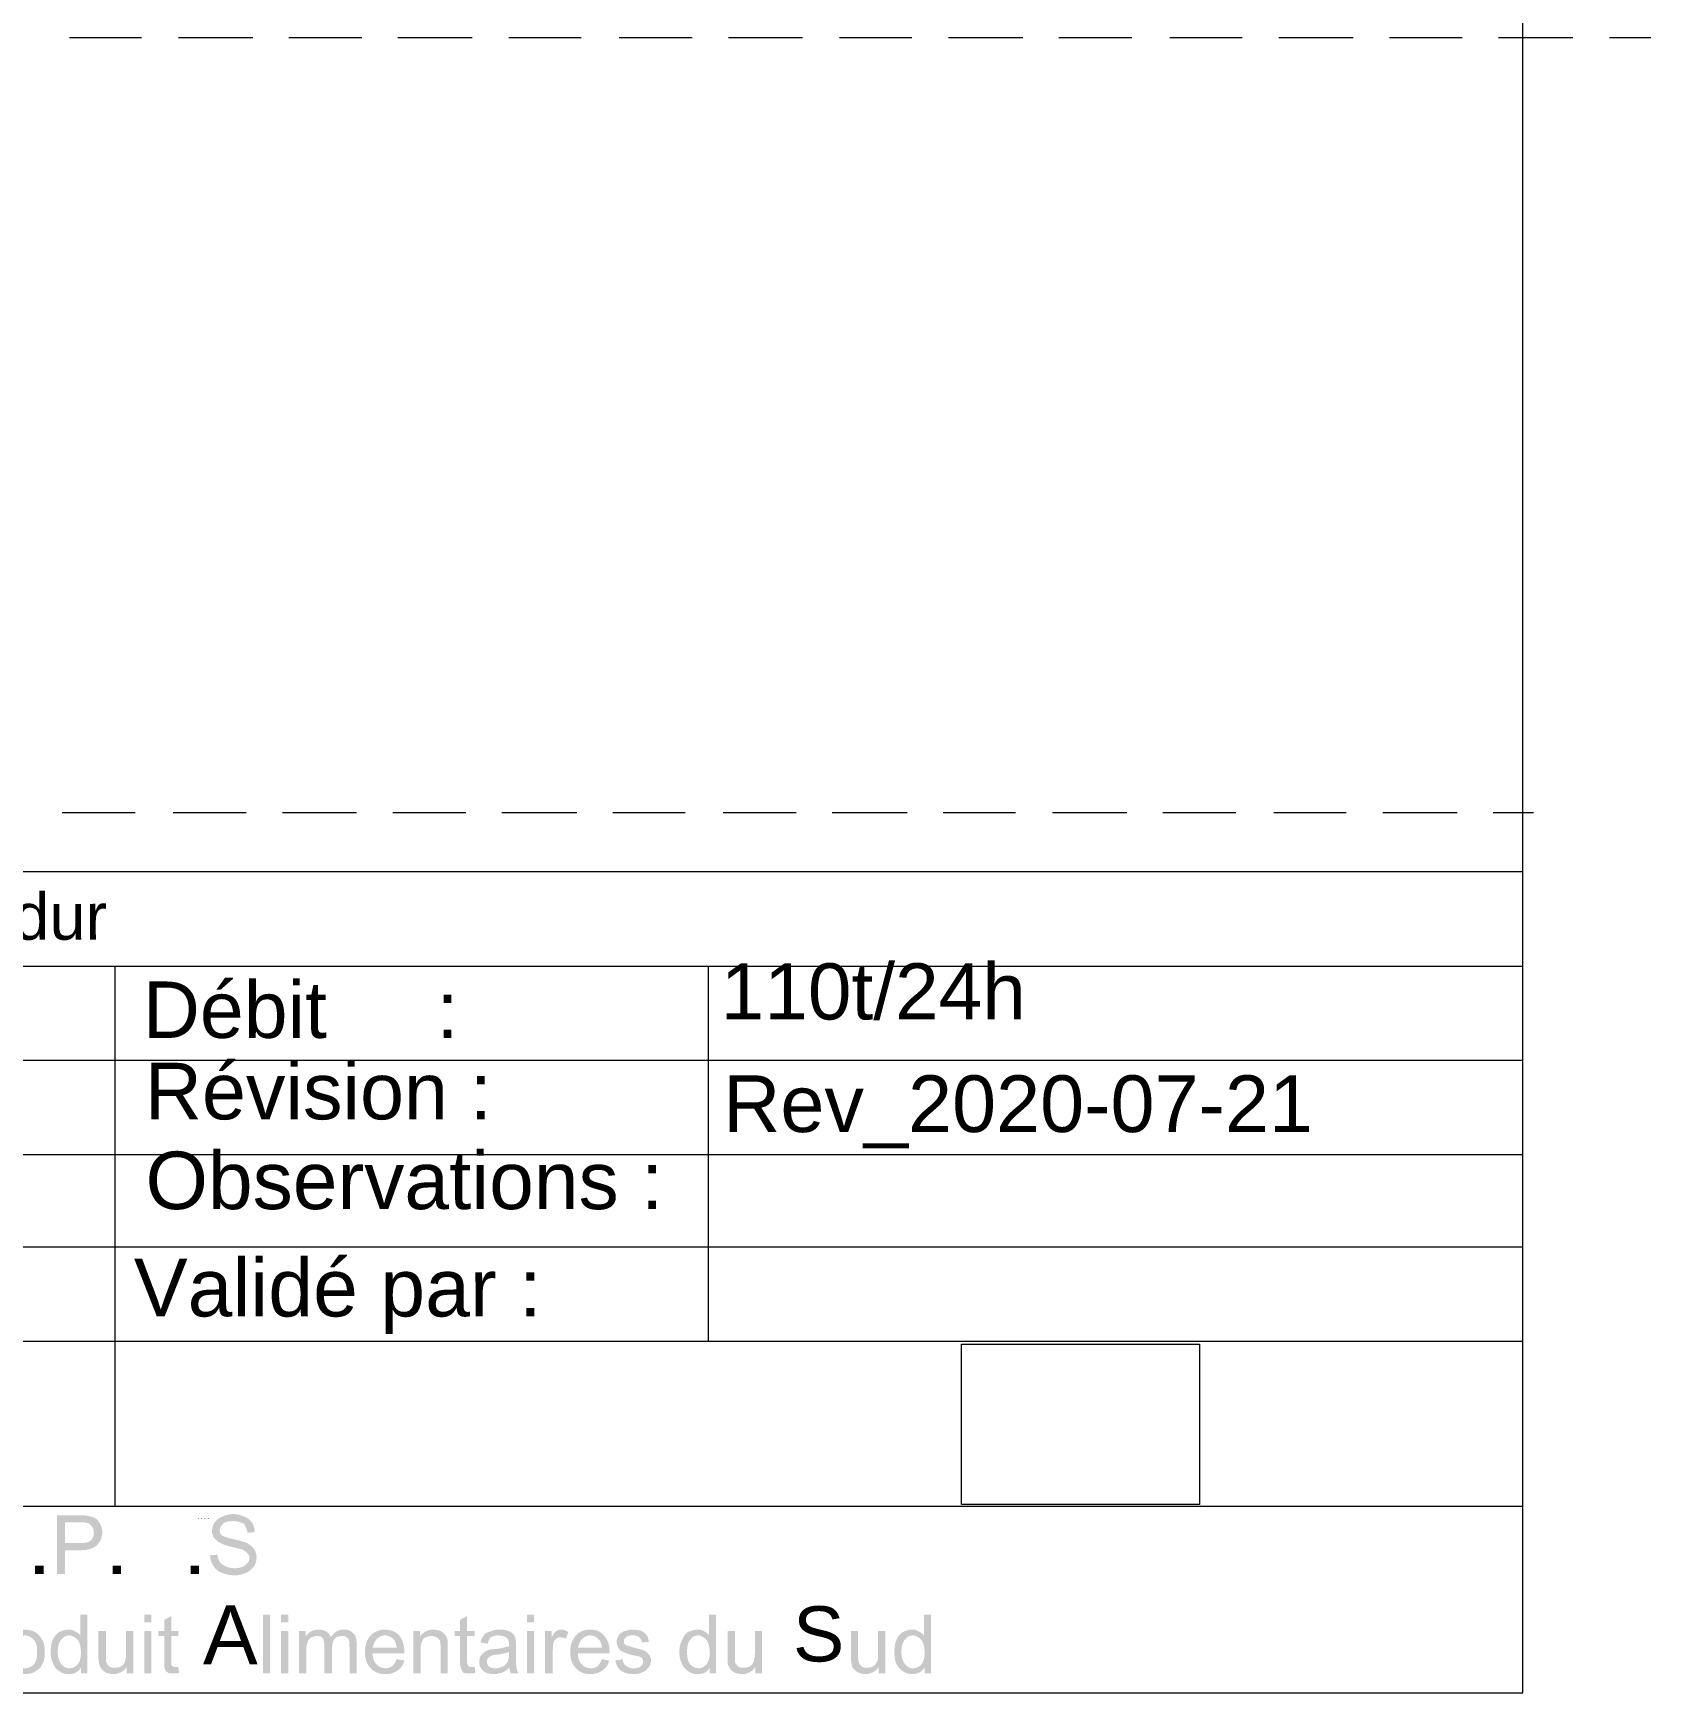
# Model space of a CAD drawing. Header units: millimetres. Extents: x 7 to 416, y 7 to 290.
# Drawn here: x 374.87 to 416.34, y 6.59 to 49.13 of the extents above; entities that cross this region are included whole.
import ezdxf

# ---------------------------------------------------------------- set-up
doc = ezdxf.new("R2010")
doc.units = ezdxf.units.MM
doc.header["$MEASUREMENT"] = 0
doc.layers.get('0').update_dxf_attribs({"linetype": 'CONTINUOUS'})
doc.styles.add('Arial$001', font='arial.ttf', dxfattribs={"height": 1.786464})

msp = doc.modelspace()

# ---------------------------------------------------------------- hatches: boundary and pattern name
at = {"true_color": 0x000001}
h = msp.add_hatch(color=0, dxfattribs=at)
edge = h.paths.add_edge_path()
edge.add_line((375.486, 9.63), (375.486, 11.136))
edge.add_line((375.486, 11.136), (376.065, 11.136))
edge.add_spline(control_points=[(376.065, 11.136), (376.165, 11.136), (376.231, 11.136), (376.28, 11.119), (376.28, 11.119), (376.363, 11.103), (376.429, 11.086), (376.479, 11.053), (376.479, 11.053), (376.529, 11.02), (376.562, 10.97), (376.595, 10.904), (376.595, 10.904), (376.628, 10.838), (376.644, 10.772), (376.644, 10.705), (376.644, 10.705), (376.644, 10.573), (376.595, 10.457), (376.512, 10.375), (376.512, 10.375), (376.429, 10.292), (376.28, 10.242), (376.082, 10.242)], knot_values=[0, 0, 0, 0, 0.041667, 0.041667, 0.041667, 0.041667, 0.083333, 0.083333, 0.083333, 0.083333, 0.125, 0.125, 0.125, 0.125, 0.166667, 0.166667, 0.166667, 0.166667, 0.208333, 0.208333, 0.208333, 0.208333, 1, 1, 1, 1], degree=3, periodic=0)
edge.add_line((376.082, 10.242), (375.685, 10.242))
edge.add_line((375.685, 10.242), (375.685, 9.63))
edge.add_line((375.685, 9.63), (375.486, 9.63))
edge = h.paths.add_edge_path()
edge.add_line((375.685, 10.424), (376.082, 10.424))
edge.add_spline(control_points=[(376.082, 10.424), (376.214, 10.424), (376.297, 10.441), (376.347, 10.49), (376.347, 10.49), (376.413, 10.54), (376.429, 10.606), (376.429, 10.689), (376.429, 10.689), (376.429, 10.755), (376.413, 10.805), (376.38, 10.854), (376.38, 10.854), (376.347, 10.904), (376.314, 10.937), (376.264, 10.937), (376.264, 10.937), (376.231, 10.954), (376.165, 10.954), (376.082, 10.954)], knot_values=[0, 0, 0, 0, 0.05, 0.05, 0.05, 0.05, 0.1, 0.1, 0.1, 0.1, 0.15, 0.15, 0.15, 0.15, 0.2, 0.2, 0.2, 0.2, 1, 1, 1, 1], degree=3, periodic=0)
edge.add_line((376.082, 10.954), (375.685, 10.954))
edge.add_line((375.685, 10.954), (375.685, 10.424))
h = msp.add_hatch(color=0, dxfattribs=at)
edge = h.paths.add_edge_path()
edge.add_line((379.408, 10.11), (379.59, 10.126))
edge.add_spline(control_points=[(379.59, 10.126), (379.606, 10.06), (379.623, 9.994), (379.656, 9.944), (379.656, 9.944), (379.689, 9.895), (379.739, 9.862), (379.805, 9.829), (379.805, 9.829), (379.871, 9.795), (379.954, 9.779), (380.036, 9.779), (380.036, 9.779), (380.119, 9.779), (380.185, 9.795), (380.235, 9.812), (380.235, 9.812), (380.301, 9.845), (380.334, 9.878), (380.367, 9.911), (380.367, 9.911), (380.4, 9.944), (380.417, 9.994), (380.417, 10.044), (380.417, 10.044), (380.417, 10.093), (380.4, 10.126), (380.367, 10.159), (380.367, 10.159), (380.334, 10.193), (380.301, 10.226), (380.235, 10.259), (380.235, 10.259), (380.185, 10.275), (380.103, 10.292), (379.97, 10.325), (379.97, 10.325), (379.821, 10.358), (379.739, 10.391), (379.672, 10.424), (379.672, 10.424), (379.606, 10.457), (379.557, 10.507), (379.507, 10.557), (379.507, 10.557), (379.474, 10.623), (379.457, 10.672), (379.457, 10.739), (379.457, 10.739), (379.457, 10.821), (379.49, 10.887), (379.524, 10.954), (379.524, 10.954), (379.573, 11.02), (379.639, 11.07), (379.722, 11.103), (379.722, 11.103), (379.805, 11.136), (379.888, 11.169), (379.987, 11.169), (379.987, 11.169), (380.103, 11.169), (380.202, 11.136), (380.285, 11.103), (380.285, 11.103), (380.367, 11.07), (380.434, 11.02), (380.483, 10.954), (380.483, 10.954), (380.533, 10.871), (380.549, 10.805), (380.549, 10.705)], knot_values=[0, 0, 0, 0, 0.013889, 0.013889, 0.013889, 0.013889, 0.027778, 0.027778, 0.027778, 0.027778, 0.041667, 0.041667, 0.041667, 0.041667, 0.055556, 0.055556, 0.055556, 0.055556, 0.069444, 0.069444, 0.069444, 0.069444, 0.083333, 0.083333, 0.083333, 0.083333, 0.097222, 0.097222, 0.097222, 0.097222, 0.111111, 0.111111, 0.111111, 0.111111, 0.125, 0.125, 0.125, 0.125, 0.138889, 0.138889, 0.138889, 0.138889, 0.152778, 0.152778, 0.152778, 0.152778, 0.166667, 0.166667, 0.166667, 0.166667, 0.180556, 0.180556, 0.180556, 0.180556, 0.194444, 0.194444, 0.194444, 0.194444, 0.208333, 0.208333, 0.208333, 0.208333, 0.222222, 0.222222, 0.222222, 0.222222, 0.236111, 0.236111, 0.236111, 0.236111, 1, 1, 1, 1], degree=3, periodic=0)
edge.add_line((380.549, 10.705), (380.367, 10.689))
edge.add_spline(control_points=[(380.367, 10.689), (380.351, 10.788), (380.318, 10.871), (380.268, 10.921), (380.268, 10.921), (380.202, 10.954), (380.119, 10.987), (380.003, 10.987), (380.003, 10.987), (379.888, 10.987), (379.788, 10.97), (379.739, 10.921), (379.739, 10.921), (379.689, 10.871), (379.656, 10.821), (379.656, 10.755), (379.656, 10.755), (379.656, 10.705), (379.672, 10.656), (379.706, 10.623), (379.706, 10.623), (379.755, 10.59), (379.854, 10.557), (380.02, 10.523), (380.02, 10.523), (380.169, 10.49), (380.285, 10.457), (380.351, 10.424), (380.351, 10.424), (380.434, 10.375), (380.5, 10.325), (380.533, 10.275), (380.533, 10.275), (380.582, 10.209), (380.599, 10.143), (380.599, 10.06), (380.599, 10.06), (380.599, 9.977), (380.582, 9.895), (380.533, 9.829), (380.533, 9.829), (380.483, 9.762), (380.417, 9.696), (380.334, 9.663), (380.334, 9.663), (380.252, 9.63), (380.152, 9.597), (380.053, 9.597), (380.053, 9.597), (379.904, 9.597), (379.788, 9.63), (379.706, 9.663), (379.706, 9.663), (379.606, 9.696), (379.54, 9.762), (379.49, 9.845), (379.49, 9.845), (379.441, 9.928), (379.408, 10.011), (379.408, 10.11)], knot_values=[0, 0, 0, 0, 0.016667, 0.016667, 0.016667, 0.016667, 0.033333, 0.033333, 0.033333, 0.033333, 0.05, 0.05, 0.05, 0.05, 0.066667, 0.066667, 0.066667, 0.066667, 0.083333, 0.083333, 0.083333, 0.083333, 0.1, 0.1, 0.1, 0.1, 0.116667, 0.116667, 0.116667, 0.116667, 0.133333, 0.133333, 0.133333, 0.133333, 0.15, 0.15, 0.15, 0.15, 0.166667, 0.166667, 0.166667, 0.166667, 0.183333, 0.183333, 0.183333, 0.183333, 0.2, 0.2, 0.2, 0.2, 0.216667, 0.216667, 0.216667, 0.216667, 0.233333, 0.233333, 0.233333, 0.233333, 1, 1, 1, 1], degree=3, periodic=0)
at = {"true_color": 0x000007}
for points in [[(374.924, 9.63), (374.924, 9.845), (375.139, 9.845), (375.139, 9.63)], [(376.909, 9.63), (376.909, 9.845), (377.124, 9.845), (377.124, 9.63)], [(378.911, 9.63), (378.911, 9.845), (379.126, 9.845), (379.126, 9.63)]]:
    msp.add_hatch(color=0, dxfattribs=at).paths.add_polyline_path(points)
h = msp.add_hatch(color=0, dxfattribs=at)
edge = h.paths.add_edge_path()
edge.add_line((373.517, 7.082), (373.517, 8.174))
edge.add_line((373.517, 8.174), (373.683, 8.174))
edge.add_line((373.683, 8.174), (373.683, 8.008))
edge.add_spline(control_points=[(373.683, 8.008), (373.732, 8.091), (373.765, 8.141), (373.798, 8.174), (373.798, 8.174), (373.832, 8.19), (373.881, 8.207), (373.914, 8.207), (373.914, 8.207), (373.981, 8.207), (374.047, 8.19), (374.113, 8.141)], knot_values=[0, 0, 0, 0, 0.083333, 0.083333, 0.083333, 0.083333, 0.166667, 0.166667, 0.166667, 0.166667, 1, 1, 1, 1], degree=3, periodic=0)
edge.add_line((374.113, 8.141), (374.047, 7.975))
edge.add_spline(control_points=[(374.047, 7.975), (373.997, 7.992), (373.947, 8.008), (373.914, 8.008), (373.914, 8.008), (373.865, 8.008), (373.832, 8.008), (373.798, 7.975), (373.798, 7.975), (373.765, 7.959), (373.749, 7.926), (373.732, 7.876), (373.732, 7.876), (373.716, 7.81), (373.699, 7.744), (373.699, 7.661)], knot_values=[0, 0, 0, 0, 0.0625, 0.0625, 0.0625, 0.0625, 0.125, 0.125, 0.125, 0.125, 0.1875, 0.1875, 0.1875, 0.1875, 1, 1, 1, 1], degree=3, periodic=0)
edge.add_line((373.699, 7.661), (373.699, 7.082))
edge.add_line((373.699, 7.082), (373.517, 7.082))
edge = h.paths.add_edge_path()
edge.add_spline(control_points=[(374.146, 7.628), (374.146, 7.843), (374.212, 7.992), (374.311, 8.075), (374.311, 8.075), (374.411, 8.157), (374.527, 8.207), (374.659, 8.207), (374.659, 8.207), (374.808, 8.207), (374.94, 8.157), (375.023, 8.058), (375.023, 8.058), (375.122, 7.959), (375.172, 7.826), (375.172, 7.644), (375.172, 7.644), (375.172, 7.512), (375.155, 7.396), (375.106, 7.313), (375.106, 7.313), (375.073, 7.231), (375.006, 7.181), (374.924, 7.131), (374.924, 7.131), (374.841, 7.082), (374.758, 7.065), (374.659, 7.065), (374.659, 7.065), (374.51, 7.065), (374.378, 7.115), (374.295, 7.214), (374.295, 7.214), (374.196, 7.313), (374.146, 7.446), (374.146, 7.628)], knot_values=[0, 0, 0, 0, 0.027778, 0.027778, 0.027778, 0.027778, 0.055556, 0.055556, 0.055556, 0.055556, 0.083333, 0.083333, 0.083333, 0.083333, 0.111111, 0.111111, 0.111111, 0.111111, 0.138889, 0.138889, 0.138889, 0.138889, 0.166667, 0.166667, 0.166667, 0.166667, 0.194444, 0.194444, 0.194444, 0.194444, 0.222222, 0.222222, 0.222222, 0.222222, 1, 1, 1, 1], degree=3, periodic=0)
edge = h.paths.add_edge_path()
edge.add_spline(control_points=[(374.345, 7.628), (374.345, 7.495), (374.378, 7.396), (374.427, 7.313), (374.427, 7.313), (374.493, 7.247), (374.576, 7.214), (374.659, 7.214), (374.659, 7.214), (374.758, 7.214), (374.824, 7.247), (374.891, 7.313), (374.891, 7.313), (374.957, 7.396), (374.973, 7.495), (374.973, 7.644), (374.973, 7.644), (374.973, 7.777), (374.957, 7.876), (374.891, 7.942), (374.891, 7.942), (374.824, 8.008), (374.758, 8.058), (374.659, 8.058), (374.659, 8.058), (374.576, 8.058), (374.493, 8.008), (374.427, 7.942), (374.427, 7.942), (374.378, 7.876), (374.345, 7.777), (374.345, 7.628)], knot_values=[0, 0, 0, 0, 0.03125, 0.03125, 0.03125, 0.03125, 0.0625, 0.0625, 0.0625, 0.0625, 0.09375, 0.09375, 0.09375, 0.09375, 0.125, 0.125, 0.125, 0.125, 0.15625, 0.15625, 0.15625, 0.15625, 0.1875, 0.1875, 0.1875, 0.1875, 0.21875, 0.21875, 0.21875, 0.21875, 1, 1, 1, 1], degree=3, periodic=0)
edge = h.paths.add_edge_path()
edge.add_line((376.098, 7.082), (376.098, 7.231))
edge.add_spline(control_points=[(376.098, 7.231), (376.032, 7.115), (375.916, 7.065), (375.784, 7.065), (375.784, 7.065), (375.701, 7.065), (375.619, 7.082), (375.552, 7.131), (375.552, 7.131), (375.47, 7.181), (375.42, 7.247), (375.387, 7.33), (375.387, 7.33), (375.337, 7.429), (375.321, 7.529), (375.321, 7.628), (375.321, 7.628), (375.321, 7.744), (375.337, 7.843), (375.37, 7.926), (375.37, 7.926), (375.403, 8.025), (375.47, 8.091), (375.536, 8.141), (375.536, 8.141), (375.619, 8.174), (375.685, 8.207), (375.784, 8.207), (375.784, 8.207), (375.85, 8.207), (375.9, 8.19), (375.95, 8.157), (375.95, 8.157), (376.016, 8.141), (376.049, 8.091), (376.082, 8.058)], knot_values=[0, 0, 0, 0, 0.027778, 0.027778, 0.027778, 0.027778, 0.055556, 0.055556, 0.055556, 0.055556, 0.083333, 0.083333, 0.083333, 0.083333, 0.111111, 0.111111, 0.111111, 0.111111, 0.138889, 0.138889, 0.138889, 0.138889, 0.166667, 0.166667, 0.166667, 0.166667, 0.194444, 0.194444, 0.194444, 0.194444, 0.222222, 0.222222, 0.222222, 0.222222, 1, 1, 1, 1], degree=3, periodic=0)
edge.add_line((376.082, 8.058), (376.082, 8.588))
edge.add_line((376.082, 8.588), (376.264, 8.588))
edge.add_line((376.264, 8.588), (376.264, 7.082))
edge.add_line((376.264, 7.082), (376.098, 7.082))
edge = h.paths.add_edge_path()
edge.add_spline(control_points=[(375.503, 7.628), (375.503, 7.495), (375.536, 7.396), (375.602, 7.313), (375.602, 7.313), (375.652, 7.247), (375.734, 7.214), (375.801, 7.214), (375.801, 7.214), (375.883, 7.214), (375.95, 7.247), (376.016, 7.313), (376.016, 7.313), (376.065, 7.38), (376.098, 7.479), (376.098, 7.611), (376.098, 7.611), (376.098, 7.76), (376.065, 7.876), (376.016, 7.942), (376.016, 7.942), (375.95, 8.008), (375.883, 8.058), (375.801, 8.058), (375.801, 8.058), (375.718, 8.058), (375.652, 8.025), (375.586, 7.942), (375.586, 7.942), (375.536, 7.876), (375.503, 7.777), (375.503, 7.628)], knot_values=[0, 0, 0, 0, 0.03125, 0.03125, 0.03125, 0.03125, 0.0625, 0.0625, 0.0625, 0.0625, 0.09375, 0.09375, 0.09375, 0.09375, 0.125, 0.125, 0.125, 0.125, 0.15625, 0.15625, 0.15625, 0.15625, 0.1875, 0.1875, 0.1875, 0.1875, 0.21875, 0.21875, 0.21875, 0.21875, 1, 1, 1, 1], degree=3, periodic=0)
edge = h.paths.add_edge_path()
edge.add_line((377.273, 7.082), (377.273, 7.247))
edge.add_spline(control_points=[(377.273, 7.247), (377.19, 7.131), (377.075, 7.065), (376.926, 7.065), (376.926, 7.065), (376.86, 7.065), (376.793, 7.082), (376.744, 7.098), (376.744, 7.098), (376.694, 7.131), (376.644, 7.165), (376.628, 7.198), (376.628, 7.198), (376.595, 7.231), (376.578, 7.28), (376.562, 7.33), (376.562, 7.33), (376.562, 7.363), (376.545, 7.429), (376.545, 7.495)], knot_values=[0, 0, 0, 0, 0.05, 0.05, 0.05, 0.05, 0.1, 0.1, 0.1, 0.1, 0.15, 0.15, 0.15, 0.15, 0.2, 0.2, 0.2, 0.2, 1, 1, 1, 1], degree=3, periodic=0)
edge.add_line((376.545, 7.495), (376.545, 8.174))
edge.add_line((376.545, 8.174), (376.744, 8.174))
edge.add_line((376.744, 8.174), (376.744, 7.578))
edge.add_spline(control_points=[(376.744, 7.578), (376.744, 7.479), (376.744, 7.413), (376.744, 7.38), (376.744, 7.38), (376.76, 7.33), (376.777, 7.297), (376.826, 7.264), (376.826, 7.264), (376.86, 7.231), (376.909, 7.231), (376.959, 7.231), (376.959, 7.231), (377.008, 7.231), (377.075, 7.231), (377.124, 7.264), (377.124, 7.264), (377.174, 7.297), (377.207, 7.33), (377.224, 7.38), (377.224, 7.38), (377.24, 7.429), (377.257, 7.495), (377.257, 7.595)], knot_values=[0, 0, 0, 0, 0.041667, 0.041667, 0.041667, 0.041667, 0.083333, 0.083333, 0.083333, 0.083333, 0.125, 0.125, 0.125, 0.125, 0.166667, 0.166667, 0.166667, 0.166667, 0.208333, 0.208333, 0.208333, 0.208333, 1, 1, 1, 1], degree=3, periodic=0)
edge.add_line((377.257, 7.595), (377.257, 8.174))
edge.add_line((377.257, 8.174), (377.439, 8.174))
edge.add_line((377.439, 8.174), (377.439, 7.082))
edge.add_line((377.439, 7.082), (377.273, 7.082))
h.paths.add_polyline_path([(377.72, 8.389), (377.72, 8.588), (377.902, 8.588), (377.902, 8.389)])
h.paths.add_polyline_path([(377.72, 7.082), (377.72, 8.174), (377.902, 8.174), (377.902, 7.082)])
edge = h.paths.add_edge_path()
edge.add_line((378.597, 7.247), (378.613, 7.098))
edge.add_spline(control_points=[(378.613, 7.098), (378.564, 7.082), (378.531, 7.082), (378.481, 7.082), (378.481, 7.082), (378.415, 7.082), (378.365, 7.082), (378.332, 7.098), (378.332, 7.098), (378.283, 7.131), (378.266, 7.148), (378.249, 7.198), (378.249, 7.198), (378.233, 7.231), (378.233, 7.297), (378.233, 7.413)], knot_values=[0, 0, 0, 0, 0.0625, 0.0625, 0.0625, 0.0625, 0.125, 0.125, 0.125, 0.125, 0.1875, 0.1875, 0.1875, 0.1875, 1, 1, 1, 1], degree=3, periodic=0)
edge.add_line((378.233, 7.413), (378.233, 8.042))
edge.add_line((378.233, 8.042), (378.084, 8.042))
edge.add_line((378.084, 8.042), (378.084, 8.174))
edge.add_line((378.084, 8.174), (378.233, 8.174))
edge.add_line((378.233, 8.174), (378.233, 8.455))
edge.add_line((378.233, 8.455), (378.415, 8.554))
edge.add_line((378.415, 8.554), (378.415, 8.174))
edge.add_line((378.415, 8.174), (378.597, 8.174))
edge.add_line((378.597, 8.174), (378.597, 8.042))
edge.add_line((378.597, 8.042), (378.415, 8.042))
edge.add_line((378.415, 8.042), (378.415, 7.396))
edge.add_spline(control_points=[(378.415, 7.396), (378.415, 7.347), (378.415, 7.313), (378.415, 7.297), (378.415, 7.297), (378.431, 7.28), (378.431, 7.264), (378.448, 7.264), (378.448, 7.264), (378.465, 7.247), (378.481, 7.247), (378.514, 7.247), (378.514, 7.247), (378.531, 7.247), (378.564, 7.247), (378.597, 7.247)], knot_values=[0, 0, 0, 0, 0.0625, 0.0625, 0.0625, 0.0625, 0.125, 0.125, 0.125, 0.125, 0.1875, 0.1875, 0.1875, 0.1875, 1, 1, 1, 1], degree=3, periodic=0)
h = msp.add_hatch(color=0, dxfattribs=at)
h.paths.add_polyline_path([(380.765, 7.082), (380.765, 8.588), (380.947, 8.588), (380.947, 7.082)])
h.paths.add_polyline_path([(381.228, 8.389), (381.228, 8.588), (381.41, 8.588), (381.41, 8.389)])
h.paths.add_polyline_path([(381.228, 7.082), (381.228, 8.174), (381.41, 8.174), (381.41, 7.082)])
edge = h.paths.add_edge_path()
edge.add_line((381.691, 7.082), (381.691, 8.174))
edge.add_line((381.691, 8.174), (381.857, 8.174))
edge.add_line((381.857, 8.174), (381.857, 8.025))
edge.add_spline(control_points=[(381.857, 8.025), (381.89, 8.075), (381.939, 8.124), (381.989, 8.157), (381.989, 8.157), (382.055, 8.19), (382.121, 8.207), (382.187, 8.207), (382.187, 8.207), (382.27, 8.207), (382.336, 8.19), (382.386, 8.157), (382.386, 8.157), (382.436, 8.124), (382.485, 8.075), (382.502, 8.008), (382.502, 8.008), (382.585, 8.141), (382.7, 8.207), (382.833, 8.207), (382.833, 8.207), (382.949, 8.207), (383.031, 8.174), (383.081, 8.108), (383.081, 8.108), (383.147, 8.058), (383.164, 7.959), (383.164, 7.843)], knot_values=[0, 0, 0, 0, 0.035714, 0.035714, 0.035714, 0.035714, 0.071429, 0.071429, 0.071429, 0.071429, 0.107143, 0.107143, 0.107143, 0.107143, 0.142857, 0.142857, 0.142857, 0.142857, 0.178571, 0.178571, 0.178571, 0.178571, 0.214286, 0.214286, 0.214286, 0.214286, 1, 1, 1, 1], degree=3, periodic=0)
edge.add_line((383.164, 7.843), (383.164, 7.082))
edge.add_line((383.164, 7.082), (382.982, 7.082))
edge.add_line((382.982, 7.082), (382.982, 7.777))
edge.add_spline(control_points=[(382.982, 7.777), (382.982, 7.843), (382.982, 7.909), (382.965, 7.942), (382.965, 7.942), (382.965, 7.975), (382.932, 7.992), (382.899, 8.008), (382.899, 8.008), (382.866, 8.042), (382.833, 8.042), (382.8, 8.042), (382.8, 8.042), (382.717, 8.042), (382.651, 8.025), (382.601, 7.975), (382.601, 7.975), (382.552, 7.909), (382.535, 7.826), (382.535, 7.727)], knot_values=[0, 0, 0, 0, 0.05, 0.05, 0.05, 0.05, 0.1, 0.1, 0.1, 0.1, 0.15, 0.15, 0.15, 0.15, 0.2, 0.2, 0.2, 0.2, 1, 1, 1, 1], degree=3, periodic=0)
edge.add_line((382.535, 7.727), (382.535, 7.082))
edge.add_line((382.535, 7.082), (382.336, 7.082))
edge.add_line((382.336, 7.082), (382.336, 7.793))
edge.add_spline(control_points=[(382.336, 7.793), (382.336, 7.876), (382.32, 7.942), (382.303, 7.975), (382.303, 7.975), (382.27, 8.025), (382.221, 8.042), (382.154, 8.042), (382.154, 8.042), (382.105, 8.042), (382.055, 8.025), (382.005, 8.008), (382.005, 8.008), (381.956, 7.975), (381.923, 7.942), (381.906, 7.876), (381.906, 7.876), (381.89, 7.826), (381.873, 7.76), (381.873, 7.661)], knot_values=[0, 0, 0, 0, 0.05, 0.05, 0.05, 0.05, 0.1, 0.1, 0.1, 0.1, 0.15, 0.15, 0.15, 0.15, 0.2, 0.2, 0.2, 0.2, 1, 1, 1, 1], degree=3, periodic=0)
edge.add_line((381.873, 7.661), (381.873, 7.082))
edge.add_line((381.873, 7.082), (381.691, 7.082))
edge = h.paths.add_edge_path()
edge.add_line((384.19, 7.446), (384.388, 7.413))
edge.add_spline(control_points=[(384.388, 7.413), (384.355, 7.297), (384.305, 7.214), (384.223, 7.165), (384.223, 7.165), (384.14, 7.098), (384.024, 7.065), (383.908, 7.065), (383.908, 7.065), (383.743, 7.065), (383.61, 7.115), (383.528, 7.214), (383.528, 7.214), (383.428, 7.313), (383.379, 7.446), (383.379, 7.628), (383.379, 7.628), (383.379, 7.81), (383.428, 7.959), (383.528, 8.058), (383.528, 8.058), (383.627, 8.157), (383.743, 8.207), (383.892, 8.207), (383.892, 8.207), (384.041, 8.207), (384.157, 8.157), (384.256, 8.058), (384.256, 8.058), (384.339, 7.959), (384.388, 7.81), (384.388, 7.628), (384.388, 7.628), (384.388, 7.628), (384.388, 7.611), (384.388, 7.595)], knot_values=[0, 0, 0, 0, 0.027778, 0.027778, 0.027778, 0.027778, 0.055556, 0.055556, 0.055556, 0.055556, 0.083333, 0.083333, 0.083333, 0.083333, 0.111111, 0.111111, 0.111111, 0.111111, 0.138889, 0.138889, 0.138889, 0.138889, 0.166667, 0.166667, 0.166667, 0.166667, 0.194444, 0.194444, 0.194444, 0.194444, 0.222222, 0.222222, 0.222222, 0.222222, 1, 1, 1, 1], degree=3, periodic=0)
edge.add_line((384.388, 7.595), (383.577, 7.595))
edge.add_spline(control_points=[(383.577, 7.595), (383.577, 7.462), (383.61, 7.38), (383.677, 7.313), (383.677, 7.313), (383.743, 7.247), (383.809, 7.214), (383.908, 7.214), (383.908, 7.214), (383.975, 7.214), (384.024, 7.231), (384.074, 7.264), (384.074, 7.264), (384.123, 7.313), (384.157, 7.363), (384.19, 7.446)], knot_values=[0, 0, 0, 0, 0.0625, 0.0625, 0.0625, 0.0625, 0.125, 0.125, 0.125, 0.125, 0.1875, 0.1875, 0.1875, 0.1875, 1, 1, 1, 1], degree=3, periodic=0)
edge = h.paths.add_edge_path()
edge.add_line((383.577, 7.744), (384.19, 7.744))
edge.add_spline(control_points=[(384.19, 7.744), (384.19, 7.826), (384.157, 7.893), (384.123, 7.942), (384.123, 7.942), (384.074, 8.008), (383.991, 8.058), (383.892, 8.058), (383.892, 8.058), (383.809, 8.058), (383.743, 8.025), (383.677, 7.959), (383.677, 7.959), (383.627, 7.909), (383.594, 7.826), (383.577, 7.744)], knot_values=[0, 0, 0, 0, 0.0625, 0.0625, 0.0625, 0.0625, 0.125, 0.125, 0.125, 0.125, 0.1875, 0.1875, 0.1875, 0.1875, 1, 1, 1, 1], degree=3, periodic=0)
edge = h.paths.add_edge_path()
edge.add_line((384.62, 7.082), (384.62, 8.174))
edge.add_line((384.62, 8.174), (384.785, 8.174))
edge.add_line((384.785, 8.174), (384.785, 8.025))
edge.add_spline(control_points=[(384.785, 8.025), (384.868, 8.141), (384.984, 8.207), (385.133, 8.207), (385.133, 8.207), (385.199, 8.207), (385.249, 8.19), (385.315, 8.174), (385.315, 8.174), (385.364, 8.141), (385.397, 8.108), (385.431, 8.075), (385.431, 8.075), (385.464, 8.042), (385.48, 7.992), (385.497, 7.942), (385.497, 7.942), (385.497, 7.909), (385.497, 7.843), (385.497, 7.76)], knot_values=[0, 0, 0, 0, 0.05, 0.05, 0.05, 0.05, 0.1, 0.1, 0.1, 0.1, 0.15, 0.15, 0.15, 0.15, 0.2, 0.2, 0.2, 0.2, 1, 1, 1, 1], degree=3, periodic=0)
edge.add_line((385.497, 7.76), (385.497, 7.082))
edge.add_line((385.497, 7.082), (385.315, 7.082))
edge.add_line((385.315, 7.082), (385.315, 7.76))
edge.add_spline(control_points=[(385.315, 7.76), (385.315, 7.826), (385.315, 7.876), (385.298, 7.926), (385.298, 7.926), (385.282, 7.959), (385.249, 7.992), (385.215, 8.008), (385.215, 8.008), (385.182, 8.025), (385.133, 8.042), (385.083, 8.042), (385.083, 8.042), (385.017, 8.042), (384.934, 8.025), (384.885, 7.975), (384.885, 7.975), (384.835, 7.926), (384.802, 7.826), (384.802, 7.678)], knot_values=[0, 0, 0, 0, 0.05, 0.05, 0.05, 0.05, 0.1, 0.1, 0.1, 0.1, 0.15, 0.15, 0.15, 0.15, 0.2, 0.2, 0.2, 0.2, 1, 1, 1, 1], degree=3, periodic=0)
edge.add_line((384.802, 7.678), (384.802, 7.082))
edge.add_line((384.802, 7.082), (384.62, 7.082))
edge = h.paths.add_edge_path()
edge.add_line((386.192, 7.247), (386.208, 7.098))
edge.add_spline(control_points=[(386.208, 7.098), (386.159, 7.082), (386.109, 7.082), (386.076, 7.082), (386.076, 7.082), (386.01, 7.082), (385.96, 7.082), (385.91, 7.098), (385.91, 7.098), (385.877, 7.131), (385.861, 7.148), (385.844, 7.198), (385.844, 7.198), (385.828, 7.231), (385.811, 7.297), (385.811, 7.413)], knot_values=[0, 0, 0, 0, 0.0625, 0.0625, 0.0625, 0.0625, 0.125, 0.125, 0.125, 0.125, 0.1875, 0.1875, 0.1875, 0.1875, 1, 1, 1, 1], degree=3, periodic=0)
edge.add_line((385.811, 7.413), (385.811, 8.042))
edge.add_line((385.811, 8.042), (385.679, 8.042))
edge.add_line((385.679, 8.042), (385.679, 8.174))
edge.add_line((385.679, 8.174), (385.811, 8.174))
edge.add_line((385.811, 8.174), (385.811, 8.455))
edge.add_line((385.811, 8.455), (385.993, 8.554))
edge.add_line((385.993, 8.554), (385.993, 8.174))
edge.add_line((385.993, 8.174), (386.192, 8.174))
edge.add_line((386.192, 8.174), (386.192, 8.042))
edge.add_line((386.192, 8.042), (385.993, 8.042))
edge.add_line((385.993, 8.042), (385.993, 7.396))
edge.add_spline(control_points=[(385.993, 7.396), (385.993, 7.347), (386.01, 7.313), (386.01, 7.297), (386.01, 7.297), (386.01, 7.28), (386.026, 7.264), (386.043, 7.264), (386.043, 7.264), (386.059, 7.247), (386.076, 7.247), (386.109, 7.247), (386.109, 7.247), (386.126, 7.247), (386.159, 7.247), (386.192, 7.247)], knot_values=[0, 0, 0, 0, 0.0625, 0.0625, 0.0625, 0.0625, 0.125, 0.125, 0.125, 0.125, 0.1875, 0.1875, 0.1875, 0.1875, 1, 1, 1, 1], degree=3, periodic=0)
edge = h.paths.add_edge_path()
edge.add_spline(control_points=[(387.085, 7.231), (387.002, 7.165), (386.953, 7.131), (386.887, 7.098), (386.887, 7.098), (386.82, 7.082), (386.754, 7.065), (386.672, 7.065), (386.672, 7.065), (386.556, 7.065), (386.473, 7.098), (386.407, 7.148), (386.407, 7.148), (386.341, 7.214), (386.308, 7.28), (386.308, 7.38), (386.308, 7.38), (386.308, 7.429), (386.324, 7.479), (386.341, 7.529), (386.341, 7.529), (386.374, 7.562), (386.39, 7.595), (386.44, 7.628), (386.44, 7.628), (386.473, 7.661), (386.523, 7.678), (386.572, 7.694), (386.572, 7.694), (386.605, 7.694), (386.655, 7.711), (386.738, 7.711), (386.738, 7.711), (386.887, 7.727), (386.986, 7.76), (387.069, 7.777), (387.069, 7.777), (387.069, 7.81), (387.069, 7.826), (387.069, 7.826), (387.069, 7.826), (387.069, 7.909), (387.052, 7.959), (387.019, 7.992), (387.019, 7.992), (386.969, 8.025), (386.903, 8.058), (386.804, 8.058), (386.804, 8.058), (386.721, 8.058), (386.655, 8.042), (386.605, 8.008), (386.605, 8.008), (386.572, 7.975), (386.539, 7.926), (386.523, 7.843)], knot_values=[0, 0, 0, 0, 0.017857, 0.017857, 0.017857, 0.017857, 0.035714, 0.035714, 0.035714, 0.035714, 0.053571, 0.053571, 0.053571, 0.053571, 0.071429, 0.071429, 0.071429, 0.071429, 0.089286, 0.089286, 0.089286, 0.089286, 0.107143, 0.107143, 0.107143, 0.107143, 0.125, 0.125, 0.125, 0.125, 0.142857, 0.142857, 0.142857, 0.142857, 0.160714, 0.160714, 0.160714, 0.160714, 0.178571, 0.178571, 0.178571, 0.178571, 0.196429, 0.196429, 0.196429, 0.196429, 0.214286, 0.214286, 0.214286, 0.214286, 0.232143, 0.232143, 0.232143, 0.232143, 1, 1, 1, 1], degree=3, periodic=0)
edge.add_line((386.523, 7.843), (386.341, 7.876))
edge.add_spline(control_points=[(386.341, 7.876), (386.357, 7.942), (386.374, 8.008), (386.423, 8.058), (386.423, 8.058), (386.456, 8.108), (386.506, 8.141), (386.589, 8.157), (386.589, 8.157), (386.655, 8.19), (386.738, 8.207), (386.82, 8.207), (386.82, 8.207), (386.92, 8.207), (387.002, 8.19), (387.052, 8.174), (387.052, 8.174), (387.118, 8.141), (387.151, 8.124), (387.184, 8.091), (387.184, 8.091), (387.218, 8.058), (387.234, 8.008), (387.234, 7.959), (387.234, 7.959), (387.251, 7.926), (387.251, 7.876), (387.251, 7.793)], knot_values=[0, 0, 0, 0, 0.035714, 0.035714, 0.035714, 0.035714, 0.071429, 0.071429, 0.071429, 0.071429, 0.107143, 0.107143, 0.107143, 0.107143, 0.142857, 0.142857, 0.142857, 0.142857, 0.178571, 0.178571, 0.178571, 0.178571, 0.214286, 0.214286, 0.214286, 0.214286, 1, 1, 1, 1], degree=3, periodic=0)
edge.add_line((387.251, 7.793), (387.251, 7.545))
edge.add_spline(control_points=[(387.251, 7.545), (387.251, 7.38), (387.251, 7.264), (387.267, 7.214), (387.267, 7.214), (387.267, 7.181), (387.284, 7.131), (387.317, 7.082)], knot_values=[0, 0, 0, 0, 0.125, 0.125, 0.125, 0.125, 1, 1, 1, 1], degree=3, periodic=0)
edge.add_line((387.317, 7.082), (387.118, 7.082))
edge.add_spline(control_points=[(387.118, 7.082), (387.102, 7.131), (387.085, 7.165), (387.085, 7.231)], knot_values=[0, 0, 0, 0, 1, 1, 1, 1], degree=3, periodic=0)
edge = h.paths.add_edge_path()
edge.add_spline(control_points=[(387.069, 7.628), (387.002, 7.611), (386.903, 7.578), (386.754, 7.562), (386.754, 7.562), (386.688, 7.562), (386.638, 7.545), (386.605, 7.529), (386.605, 7.529), (386.572, 7.512), (386.539, 7.495), (386.523, 7.462), (386.523, 7.462), (386.506, 7.446), (386.506, 7.413), (386.506, 7.38), (386.506, 7.38), (386.506, 7.33), (386.523, 7.297), (386.556, 7.264), (386.556, 7.264), (386.589, 7.231), (386.655, 7.214), (386.721, 7.214), (386.721, 7.214), (386.787, 7.214), (386.854, 7.231), (386.92, 7.264), (386.92, 7.264), (386.969, 7.28), (387.002, 7.33), (387.036, 7.38), (387.036, 7.38), (387.052, 7.429), (387.069, 7.479), (387.069, 7.562)], knot_values=[0, 0, 0, 0, 0.027778, 0.027778, 0.027778, 0.027778, 0.055556, 0.055556, 0.055556, 0.055556, 0.083333, 0.083333, 0.083333, 0.083333, 0.111111, 0.111111, 0.111111, 0.111111, 0.138889, 0.138889, 0.138889, 0.138889, 0.166667, 0.166667, 0.166667, 0.166667, 0.194444, 0.194444, 0.194444, 0.194444, 0.222222, 0.222222, 0.222222, 0.222222, 1, 1, 1, 1], degree=3, periodic=0)
edge.add_line((387.069, 7.562), (387.069, 7.628))
h.paths.add_polyline_path([(387.532, 8.389), (387.532, 8.588), (387.714, 8.588), (387.714, 8.389)])
h.paths.add_polyline_path([(387.532, 7.082), (387.532, 8.174), (387.714, 8.174), (387.714, 7.082)])
edge = h.paths.add_edge_path()
edge.add_line((387.995, 7.082), (387.995, 8.174))
edge.add_line((387.995, 8.174), (388.161, 8.174))
edge.add_line((388.161, 8.174), (388.161, 8.008))
edge.add_spline(control_points=[(388.161, 8.008), (388.21, 8.091), (388.243, 8.141), (388.293, 8.174), (388.293, 8.174), (388.326, 8.19), (388.359, 8.207), (388.409, 8.207), (388.409, 8.207), (388.459, 8.207), (388.525, 8.19), (388.591, 8.141)], knot_values=[0, 0, 0, 0, 0.083333, 0.083333, 0.083333, 0.083333, 0.166667, 0.166667, 0.166667, 0.166667, 1, 1, 1, 1], degree=3, periodic=0)
edge.add_line((388.591, 8.141), (388.525, 7.975))
edge.add_spline(control_points=[(388.525, 7.975), (388.492, 7.992), (388.442, 8.008), (388.392, 8.008), (388.392, 8.008), (388.359, 8.008), (388.31, 8.008), (388.293, 7.975), (388.293, 7.975), (388.26, 7.959), (388.227, 7.926), (388.21, 7.876), (388.21, 7.876), (388.194, 7.81), (388.194, 7.744), (388.194, 7.661)], knot_values=[0, 0, 0, 0, 0.0625, 0.0625, 0.0625, 0.0625, 0.125, 0.125, 0.125, 0.125, 0.1875, 0.1875, 0.1875, 0.1875, 1, 1, 1, 1], degree=3, periodic=0)
edge.add_line((388.194, 7.661), (388.194, 7.082))
edge.add_line((388.194, 7.082), (387.995, 7.082))
edge = h.paths.add_edge_path()
edge.add_line((389.451, 7.446), (389.633, 7.413))
edge.add_spline(control_points=[(389.633, 7.413), (389.617, 7.297), (389.551, 7.214), (389.468, 7.165), (389.468, 7.165), (389.385, 7.098), (389.286, 7.065), (389.154, 7.065), (389.154, 7.065), (389.005, 7.065), (388.872, 7.115), (388.789, 7.214), (388.789, 7.214), (388.69, 7.313), (388.641, 7.446), (388.641, 7.628), (388.641, 7.628), (388.641, 7.81), (388.69, 7.959), (388.789, 8.058), (388.789, 8.058), (388.872, 8.157), (389.005, 8.207), (389.154, 8.207), (389.154, 8.207), (389.302, 8.207), (389.418, 8.157), (389.501, 8.058), (389.501, 8.058), (389.6, 7.959), (389.65, 7.81), (389.65, 7.628), (389.65, 7.628), (389.65, 7.628), (389.65, 7.611), (389.65, 7.595)], knot_values=[0, 0, 0, 0, 0.027778, 0.027778, 0.027778, 0.027778, 0.055556, 0.055556, 0.055556, 0.055556, 0.083333, 0.083333, 0.083333, 0.083333, 0.111111, 0.111111, 0.111111, 0.111111, 0.138889, 0.138889, 0.138889, 0.138889, 0.166667, 0.166667, 0.166667, 0.166667, 0.194444, 0.194444, 0.194444, 0.194444, 0.222222, 0.222222, 0.222222, 0.222222, 1, 1, 1, 1], degree=3, periodic=0)
edge.add_line((389.65, 7.595), (388.839, 7.595))
edge.add_spline(control_points=[(388.839, 7.595), (388.839, 7.462), (388.872, 7.38), (388.938, 7.313), (388.938, 7.313), (388.988, 7.247), (389.071, 7.214), (389.17, 7.214), (389.17, 7.214), (389.236, 7.214), (389.286, 7.231), (389.336, 7.264), (389.336, 7.264), (389.385, 7.313), (389.418, 7.363), (389.451, 7.446)], knot_values=[0, 0, 0, 0, 0.0625, 0.0625, 0.0625, 0.0625, 0.125, 0.125, 0.125, 0.125, 0.1875, 0.1875, 0.1875, 0.1875, 1, 1, 1, 1], degree=3, periodic=0)
edge = h.paths.add_edge_path()
edge.add_line((388.839, 7.744), (389.451, 7.744))
edge.add_spline(control_points=[(389.451, 7.744), (389.451, 7.826), (389.418, 7.893), (389.385, 7.942), (389.385, 7.942), (389.319, 8.008), (389.253, 8.058), (389.154, 8.058), (389.154, 8.058), (389.071, 8.058), (389.005, 8.025), (388.938, 7.959), (388.938, 7.959), (388.889, 7.909), (388.856, 7.826), (388.839, 7.744)], knot_values=[0, 0, 0, 0, 0.0625, 0.0625, 0.0625, 0.0625, 0.125, 0.125, 0.125, 0.125, 0.1875, 0.1875, 0.1875, 0.1875, 1, 1, 1, 1], degree=3, periodic=0)
edge = h.paths.add_edge_path()
edge.add_line((389.799, 7.413), (389.981, 7.446))
edge.add_spline(control_points=[(389.981, 7.446), (389.997, 7.363), (390.014, 7.313), (390.064, 7.28), (390.064, 7.28), (390.113, 7.231), (390.179, 7.214), (390.262, 7.214), (390.262, 7.214), (390.345, 7.214), (390.411, 7.231), (390.444, 7.264), (390.444, 7.264), (390.494, 7.297), (390.51, 7.347), (390.51, 7.396), (390.51, 7.396), (390.51, 7.429), (390.494, 7.462), (390.461, 7.495), (390.461, 7.495), (390.428, 7.512), (390.378, 7.529), (390.262, 7.545), (390.262, 7.545), (390.13, 7.578), (390.047, 7.611), (389.981, 7.644), (389.981, 7.644), (389.931, 7.661), (389.898, 7.694), (389.865, 7.744), (389.865, 7.744), (389.848, 7.793), (389.832, 7.843), (389.832, 7.893), (389.832, 7.893), (389.832, 7.942), (389.832, 7.975), (389.865, 8.025), (389.865, 8.025), (389.882, 8.058), (389.915, 8.108), (389.948, 8.124), (389.948, 8.124), (389.981, 8.141), (390.014, 8.174), (390.064, 8.174), (390.064, 8.174), (390.113, 8.19), (390.179, 8.207), (390.229, 8.207), (390.229, 8.207), (390.312, 8.207), (390.394, 8.19), (390.461, 8.174), (390.461, 8.174), (390.527, 8.141), (390.56, 8.108), (390.593, 8.075), (390.593, 8.075), (390.626, 8.025), (390.643, 7.975), (390.659, 7.893)], knot_values=[0, 0, 0, 0, 0.015625, 0.015625, 0.015625, 0.015625, 0.03125, 0.03125, 0.03125, 0.03125, 0.046875, 0.046875, 0.046875, 0.046875, 0.0625, 0.0625, 0.0625, 0.0625, 0.078125, 0.078125, 0.078125, 0.078125, 0.09375, 0.09375, 0.09375, 0.09375, 0.109375, 0.109375, 0.109375, 0.109375, 0.125, 0.125, 0.125, 0.125, 0.140625, 0.140625, 0.140625, 0.140625, 0.15625, 0.15625, 0.15625, 0.15625, 0.171875, 0.171875, 0.171875, 0.171875, 0.1875, 0.1875, 0.1875, 0.1875, 0.203125, 0.203125, 0.203125, 0.203125, 0.21875, 0.21875, 0.21875, 0.21875, 0.234375, 0.234375, 0.234375, 0.234375, 1, 1, 1, 1], degree=3, periodic=0)
edge.add_line((390.659, 7.893), (390.477, 7.876))
edge.add_spline(control_points=[(390.477, 7.876), (390.477, 7.926), (390.444, 7.975), (390.411, 8.008), (390.411, 8.008), (390.378, 8.042), (390.312, 8.058), (390.246, 8.058), (390.246, 8.058), (390.163, 8.058), (390.097, 8.042), (390.064, 8.008), (390.064, 8.008), (390.03, 7.975), (390.014, 7.942), (390.014, 7.909), (390.014, 7.909), (390.014, 7.893), (390.014, 7.86), (390.03, 7.843), (390.03, 7.843), (390.047, 7.826), (390.064, 7.81), (390.097, 7.793), (390.097, 7.793), (390.113, 7.793), (390.179, 7.777), (390.262, 7.744), (390.262, 7.744), (390.394, 7.711), (390.494, 7.694), (390.543, 7.661), (390.543, 7.661), (390.593, 7.644), (390.626, 7.611), (390.659, 7.562), (390.659, 7.562), (390.692, 7.529), (390.709, 7.479), (390.709, 7.413), (390.709, 7.413), (390.709, 7.347), (390.692, 7.297), (390.643, 7.231), (390.643, 7.231), (390.61, 7.181), (390.56, 7.131), (390.494, 7.115), (390.494, 7.115), (390.428, 7.082), (390.345, 7.065), (390.262, 7.065), (390.262, 7.065), (390.13, 7.065), (390.014, 7.098), (389.948, 7.148), (389.948, 7.148), (389.865, 7.214), (389.815, 7.297), (389.799, 7.413)], knot_values=[0, 0, 0, 0, 0.016667, 0.016667, 0.016667, 0.016667, 0.033333, 0.033333, 0.033333, 0.033333, 0.05, 0.05, 0.05, 0.05, 0.066667, 0.066667, 0.066667, 0.066667, 0.083333, 0.083333, 0.083333, 0.083333, 0.1, 0.1, 0.1, 0.1, 0.116667, 0.116667, 0.116667, 0.116667, 0.133333, 0.133333, 0.133333, 0.133333, 0.15, 0.15, 0.15, 0.15, 0.166667, 0.166667, 0.166667, 0.166667, 0.183333, 0.183333, 0.183333, 0.183333, 0.2, 0.2, 0.2, 0.2, 0.216667, 0.216667, 0.216667, 0.216667, 0.233333, 0.233333, 0.233333, 0.233333, 1, 1, 1, 1], degree=3, periodic=0)
edge = h.paths.add_edge_path()
edge.add_line((392.215, 7.082), (392.215, 7.231))
edge.add_spline(control_points=[(392.215, 7.231), (392.148, 7.115), (392.049, 7.065), (391.917, 7.065), (391.917, 7.065), (391.817, 7.065), (391.735, 7.082), (391.669, 7.131), (391.669, 7.131), (391.602, 7.181), (391.536, 7.247), (391.503, 7.33), (391.503, 7.33), (391.453, 7.429), (391.437, 7.529), (391.437, 7.628), (391.437, 7.628), (391.437, 7.744), (391.453, 7.843), (391.503, 7.926), (391.503, 7.926), (391.536, 8.025), (391.586, 8.091), (391.652, 8.141), (391.652, 8.141), (391.735, 8.174), (391.817, 8.207), (391.9, 8.207), (391.9, 8.207), (391.966, 8.207), (392.033, 8.19), (392.082, 8.157), (392.082, 8.157), (392.132, 8.141), (392.165, 8.091), (392.198, 8.058)], knot_values=[0, 0, 0, 0, 0.027778, 0.027778, 0.027778, 0.027778, 0.055556, 0.055556, 0.055556, 0.055556, 0.083333, 0.083333, 0.083333, 0.083333, 0.111111, 0.111111, 0.111111, 0.111111, 0.138889, 0.138889, 0.138889, 0.138889, 0.166667, 0.166667, 0.166667, 0.166667, 0.194444, 0.194444, 0.194444, 0.194444, 0.222222, 0.222222, 0.222222, 0.222222, 1, 1, 1, 1], degree=3, periodic=0)
edge.add_line((392.198, 8.058), (392.198, 8.588))
edge.add_line((392.198, 8.588), (392.38, 8.588))
edge.add_line((392.38, 8.588), (392.38, 7.082))
edge.add_line((392.38, 7.082), (392.215, 7.082))
edge = h.paths.add_edge_path()
edge.add_spline(control_points=[(391.635, 7.628), (391.635, 7.495), (391.652, 7.396), (391.718, 7.313), (391.718, 7.313), (391.784, 7.247), (391.851, 7.214), (391.933, 7.214), (391.933, 7.214), (391.999, 7.214), (392.082, 7.247), (392.132, 7.313), (392.132, 7.313), (392.181, 7.38), (392.215, 7.479), (392.215, 7.611), (392.215, 7.611), (392.215, 7.76), (392.181, 7.876), (392.132, 7.942), (392.132, 7.942), (392.066, 8.008), (391.999, 8.058), (391.917, 8.058), (391.917, 8.058), (391.834, 8.058), (391.768, 8.025), (391.718, 7.942), (391.718, 7.942), (391.652, 7.876), (391.635, 7.777), (391.635, 7.628)], knot_values=[0, 0, 0, 0, 0.03125, 0.03125, 0.03125, 0.03125, 0.0625, 0.0625, 0.0625, 0.0625, 0.09375, 0.09375, 0.09375, 0.09375, 0.125, 0.125, 0.125, 0.125, 0.15625, 0.15625, 0.15625, 0.15625, 0.1875, 0.1875, 0.1875, 0.1875, 0.21875, 0.21875, 0.21875, 0.21875, 1, 1, 1, 1], degree=3, periodic=0)
edge = h.paths.add_edge_path()
edge.add_line((393.389, 7.082), (393.389, 7.247))
edge.add_spline(control_points=[(393.389, 7.247), (393.307, 7.131), (393.191, 7.065), (393.042, 7.065), (393.042, 7.065), (392.976, 7.065), (392.926, 7.082), (392.86, 7.098), (392.86, 7.098), (392.81, 7.131), (392.761, 7.165), (392.744, 7.198), (392.744, 7.198), (392.711, 7.231), (392.694, 7.28), (392.678, 7.33), (392.678, 7.33), (392.678, 7.363), (392.678, 7.429), (392.678, 7.495)], knot_values=[0, 0, 0, 0, 0.05, 0.05, 0.05, 0.05, 0.1, 0.1, 0.1, 0.1, 0.15, 0.15, 0.15, 0.15, 0.2, 0.2, 0.2, 0.2, 1, 1, 1, 1], degree=3, periodic=0)
edge.add_line((392.678, 7.495), (392.678, 8.174))
edge.add_line((392.678, 8.174), (392.86, 8.174))
edge.add_line((392.86, 8.174), (392.86, 7.578))
edge.add_spline(control_points=[(392.86, 7.578), (392.86, 7.479), (392.86, 7.413), (392.86, 7.38), (392.86, 7.38), (392.876, 7.33), (392.91, 7.297), (392.943, 7.264), (392.943, 7.264), (392.976, 7.231), (393.025, 7.231), (393.075, 7.231), (393.075, 7.231), (393.141, 7.231), (393.191, 7.231), (393.24, 7.264), (393.24, 7.264), (393.29, 7.297), (393.323, 7.33), (393.34, 7.38), (393.34, 7.38), (393.356, 7.429), (393.373, 7.495), (393.373, 7.595)], knot_values=[0, 0, 0, 0, 0.041667, 0.041667, 0.041667, 0.041667, 0.083333, 0.083333, 0.083333, 0.083333, 0.125, 0.125, 0.125, 0.125, 0.166667, 0.166667, 0.166667, 0.166667, 0.208333, 0.208333, 0.208333, 0.208333, 1, 1, 1, 1], degree=3, periodic=0)
edge.add_line((393.373, 7.595), (393.373, 8.174))
edge.add_line((393.373, 8.174), (393.555, 8.174))
edge.add_line((393.555, 8.174), (393.555, 7.082))
edge.add_line((393.555, 7.082), (393.389, 7.082))
h = msp.add_hatch(color=0, dxfattribs=at)
edge = h.paths.add_edge_path()
edge.add_line((396.55, 7.082), (396.55, 7.247))
edge.add_spline(control_points=[(396.55, 7.247), (396.467, 7.131), (396.351, 7.065), (396.202, 7.065), (396.202, 7.065), (396.153, 7.065), (396.086, 7.082), (396.037, 7.098), (396.037, 7.098), (395.971, 7.131), (395.938, 7.165), (395.904, 7.198), (395.904, 7.198), (395.871, 7.231), (395.855, 7.28), (395.855, 7.33), (395.855, 7.33), (395.838, 7.363), (395.838, 7.429), (395.838, 7.495)], knot_values=[0, 0, 0, 0, 0.05, 0.05, 0.05, 0.05, 0.1, 0.1, 0.1, 0.1, 0.15, 0.15, 0.15, 0.15, 0.2, 0.2, 0.2, 0.2, 1, 1, 1, 1], degree=3, periodic=0)
edge.add_line((395.838, 7.495), (395.838, 8.174))
edge.add_line((395.838, 8.174), (396.02, 8.174))
edge.add_line((396.02, 8.174), (396.02, 7.578))
edge.add_spline(control_points=[(396.02, 7.578), (396.02, 7.479), (396.02, 7.413), (396.037, 7.38), (396.037, 7.38), (396.037, 7.33), (396.07, 7.297), (396.103, 7.264), (396.103, 7.264), (396.153, 7.231), (396.186, 7.231), (396.252, 7.231), (396.252, 7.231), (396.302, 7.231), (396.351, 7.231), (396.401, 7.264), (396.401, 7.264), (396.45, 7.297), (396.484, 7.33), (396.5, 7.38), (396.5, 7.38), (396.533, 7.429), (396.533, 7.495), (396.533, 7.595)], knot_values=[0, 0, 0, 0, 0.041667, 0.041667, 0.041667, 0.041667, 0.083333, 0.083333, 0.083333, 0.083333, 0.125, 0.125, 0.125, 0.125, 0.166667, 0.166667, 0.166667, 0.166667, 0.208333, 0.208333, 0.208333, 0.208333, 1, 1, 1, 1], degree=3, periodic=0)
edge.add_line((396.533, 7.595), (396.533, 8.174))
edge.add_line((396.533, 8.174), (396.715, 8.174))
edge.add_line((396.715, 8.174), (396.715, 7.082))
edge.add_line((396.715, 7.082), (396.55, 7.082))
edge = h.paths.add_edge_path()
edge.add_line((397.725, 7.082), (397.725, 7.231))
edge.add_spline(control_points=[(397.725, 7.231), (397.642, 7.115), (397.543, 7.065), (397.41, 7.065), (397.41, 7.065), (397.327, 7.065), (397.245, 7.082), (397.178, 7.131), (397.178, 7.131), (397.096, 7.181), (397.046, 7.247), (396.996, 7.33), (396.996, 7.33), (396.963, 7.429), (396.947, 7.529), (396.947, 7.628), (396.947, 7.628), (396.947, 7.744), (396.963, 7.843), (396.996, 7.926), (396.996, 7.926), (397.03, 8.025), (397.096, 8.091), (397.162, 8.141), (397.162, 8.141), (397.228, 8.174), (397.311, 8.207), (397.41, 8.207), (397.41, 8.207), (397.476, 8.207), (397.526, 8.19), (397.576, 8.157), (397.576, 8.157), (397.625, 8.141), (397.675, 8.091), (397.708, 8.058)], knot_values=[0, 0, 0, 0, 0.027778, 0.027778, 0.027778, 0.027778, 0.055556, 0.055556, 0.055556, 0.055556, 0.083333, 0.083333, 0.083333, 0.083333, 0.111111, 0.111111, 0.111111, 0.111111, 0.138889, 0.138889, 0.138889, 0.138889, 0.166667, 0.166667, 0.166667, 0.166667, 0.194444, 0.194444, 0.194444, 0.194444, 0.222222, 0.222222, 0.222222, 0.222222, 1, 1, 1, 1], degree=3, periodic=0)
edge.add_line((397.708, 8.058), (397.708, 8.588))
edge.add_line((397.708, 8.588), (397.89, 8.588))
edge.add_line((397.89, 8.588), (397.89, 7.082))
edge.add_line((397.89, 7.082), (397.725, 7.082))
edge = h.paths.add_edge_path()
edge.add_spline(control_points=[(397.129, 7.628), (397.129, 7.495), (397.162, 7.396), (397.228, 7.313), (397.228, 7.313), (397.278, 7.247), (397.344, 7.214), (397.427, 7.214), (397.427, 7.214), (397.509, 7.214), (397.576, 7.247), (397.642, 7.313), (397.642, 7.313), (397.691, 7.38), (397.725, 7.479), (397.725, 7.611), (397.725, 7.611), (397.725, 7.76), (397.691, 7.876), (397.642, 7.942), (397.642, 7.942), (397.576, 8.008), (397.509, 8.058), (397.427, 8.058), (397.427, 8.058), (397.344, 8.058), (397.278, 8.025), (397.212, 7.942), (397.212, 7.942), (397.162, 7.876), (397.129, 7.777), (397.129, 7.628)], knot_values=[0, 0, 0, 0, 0.03125, 0.03125, 0.03125, 0.03125, 0.0625, 0.0625, 0.0625, 0.0625, 0.09375, 0.09375, 0.09375, 0.09375, 0.125, 0.125, 0.125, 0.125, 0.15625, 0.15625, 0.15625, 0.15625, 0.1875, 0.1875, 0.1875, 0.1875, 0.21875, 0.21875, 0.21875, 0.21875, 1, 1, 1, 1], degree=3, periodic=0)

# ---------------------------------------------------------------- linework, layer by layer
at = {"color": 0, "linetype": 'Continuous', "lineweight": 15, "true_color": 0x000007}
for points in [[(6.685, 6.585), (413.063, 6.585), (413.063, 290.091), (6.685, 290.091)], [(331.82, 6.585), (413.063, 6.585), (413.063, 27.632), (331.82, 27.632)], [(398.668, 11.417), (398.668, 15.52), (404.773, 15.52), (404.773, 11.417)]]:
    msp.add_lwpolyline(points, close=True, dxfattribs=at)
at = {"color": 0, "linetype": 'Continuous', "lineweight": 20, "true_color": 0xbababa}
for points in [[(375.801, 49.027), (377.654, 49.027), (377.654, 49.027)], [(378.597, 49.027), (380.5, 49.027), (380.5, 49.027)], [(381.426, 49.027), (383.296, 49.027), (383.296, 49.027)], [(384.223, 49.027), (386.126, 49.027), (386.126, 49.027)], [(387.069, 49.027), (388.922, 49.027), (388.922, 49.027)], [(389.898, 49.027), (391.768, 49.027), (391.768, 49.027)], [(392.694, 49.027), (394.597, 49.027), (394.597, 49.027)], [(395.54, 49.027), (397.394, 49.027), (397.394, 49.027)], [(398.337, 49.027), (400.24, 49.027), (400.24, 49.027)], [(401.166, 49.027), (403.036, 49.027), (403.036, 49.027)], [(404.012, 49.027), (405.865, 49.027), (405.865, 49.027)], [(406.808, 49.027), (408.711, 49.027), (408.711, 49.027)], [(409.638, 49.027), (411.508, 49.027), (411.508, 49.027)], [(412.434, 49.027), (414.337, 49.027), (414.337, 49.027)], [(415.28, 49.027), (416.339, 49.027), (416.339, 49.027)], [(375.619, 29.155), (377.488, 29.155), (377.488, 29.155)], [(378.465, 29.155), (380.334, 29.155), (380.334, 29.155)], [(381.261, 29.155), (383.164, 29.155), (383.164, 29.155)], [(384.09, 29.155), (385.96, 29.155), (385.96, 29.155)], [(386.887, 29.155), (388.806, 29.155), (388.806, 29.155)], [(389.733, 29.155), (391.586, 29.155), (391.586, 29.155)], [(392.562, 29.155), (394.432, 29.155), (394.432, 29.155)], [(395.358, 29.155), (397.278, 29.155), (397.278, 29.155)], [(398.204, 29.155), (400.058, 29.155), (400.058, 29.155)], [(401.001, 29.155), (402.904, 29.155), (402.904, 29.155)], [(403.83, 29.155), (405.7, 29.155), (405.7, 29.155)], [(406.676, 29.155), (408.529, 29.155), (408.529, 29.155)], [(409.472, 29.155), (411.375, 29.155), (411.375, 29.155)], [(412.302, 29.155), (413.328, 29.155), (413.328, 29.155)]]:
    msp.add_lwpolyline(points, dxfattribs=at)
at = {"color": 0, "linetype": 'Continuous', "lineweight": 15, "true_color": 0x000007}
for points in [[(331.82, 25.217), (413.063, 25.217), (413.063, 25.217)], [(376.975, 11.367), (376.975, 25.217), (376.975, 25.217)], [(392.181, 15.603), (392.181, 25.217), (392.181, 25.217)], [(331.82, 22.801), (413.063, 22.801), (413.063, 22.801)], [(331.82, 20.385), (413.063, 20.385), (413.063, 20.385)], [(331.82, 18.019), (413.063, 18.019), (413.063, 18.019)], [(331.82, 15.603), (413.063, 15.603), (413.063, 15.603)], [(331.82, 11.367), (413.063, 11.367), (413.063, 11.367)]]:
    msp.add_lwpolyline(points, dxfattribs=at)

# ---------------------------------------------------------------- texts
at = {"color": 0, "true_color": 0x000007, "style": 'Arial$001'}
msp.add_text('Projet    : Mise à Niveau Circuit Mouture Blé dur', height=1.19514, rotation=0.1088, dxfattribs=at).set_placement((341.517, 25.829))
for s, height, p in [('110t/24h', 1.4391, (392.496, 23.848)), ('Débit     :', 1.44689, (377.687, 23.375)), ('Révision :', 1.4503, (377.737, 21.287)), ('Rev_2020-07-21', 1.45282, (392.562, 20.962)), ('Observations :', 1.47386, (377.753, 18.986)), ('Validé par :', 1.47884, (377.455, 16.234))]:
    msp.add_text(s, height=height, dxfattribs=at).set_placement(p)
at = {"color": 0, "true_color": 0x000001, "style": 'Arial$001'}
for s, height, p in [('                                         . . . .', 0.11064, (377.323, 11.042)), ('A', 1.507, (379.226, 7.317)), ('S', 1.414, (394.349, 7.389))]:
    msp.add_text(s, height=height, dxfattribs=at).set_placement(p)

doc.saveas('drawing.dxf')
